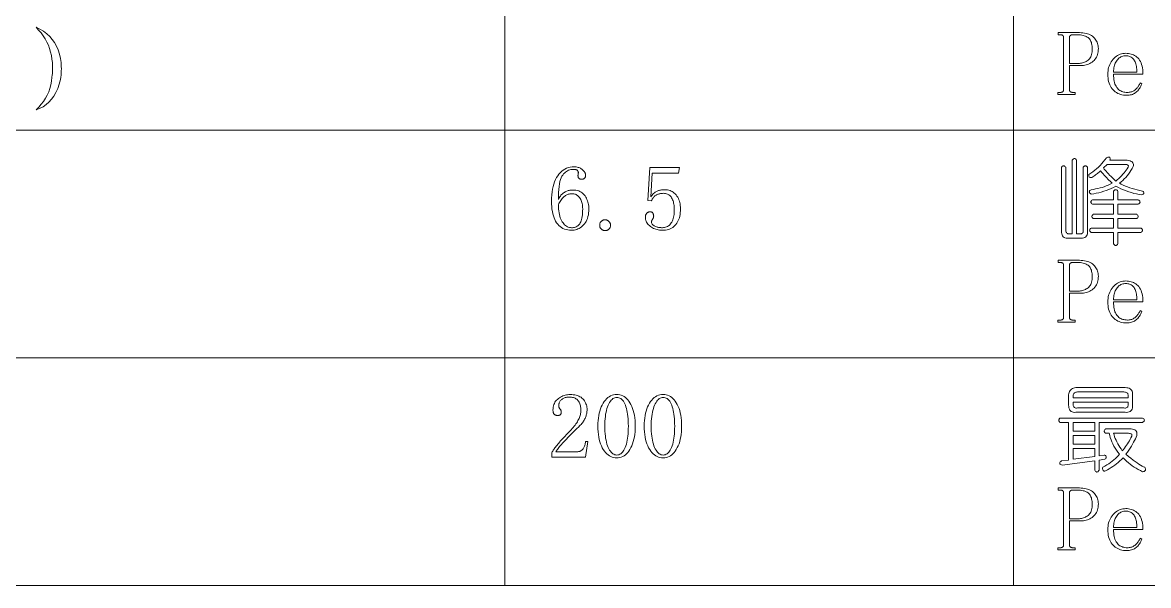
# Model space of a CAD drawing. Extents: x 1 to 297, y 1 to 210.
# Drawn here: x 63.95 to 90.6, y 29.56 to 42.89 of the extents above; entities that cross this region are included whole.
import ezdxf

# ---------------------------------------------------------------- set-up
doc = ezdxf.new("R2010")
doc.units = 0

msp = doc.modelspace()

# ---------------------------------------------------------------- linework, layer by layer
at = {"color": 7, "lineweight": 13}
for p, q in [((75.368, 56.508), (75.368, 29.565)), ((87.399, 56.508), (87.399, 29.565)), ((1.306, 40.342), (219.321, 40.342)), ((1.306, 34.953), (219.321, 34.953)), ((1.306, 29.565), (219.321, 29.565))]:
    msp.add_line(p, q, dxfattribs=at)
for points in [[(64.272, 42.779), (64.364, 42.735), (64.449, 42.684), (64.526, 42.626), (64.596, 42.562), (64.658, 42.492), (64.712, 42.415), (64.759, 42.332), (64.799, 42.242), (64.83, 42.145), (64.855, 42.042), (64.861, 41.994), (64.866, 41.945), (64.869, 41.896), (64.871, 41.847), (64.872, 41.798), (64.871, 41.748), (64.869, 41.698), (64.866, 41.647), (64.861, 41.596), (64.855, 41.545), (64.824, 41.433), (64.788, 41.33), (64.745, 41.235), (64.696, 41.15), (64.64, 41.073), (64.579, 41.006), (64.512, 40.947), (64.438, 40.898), (64.358, 40.857), (64.272, 40.825), (64.337, 40.888), (64.397, 40.954), (64.45, 41.024), (64.497, 41.096), (64.538, 41.172), (64.572, 41.251), (64.601, 41.332), (64.623, 41.417), (64.639, 41.505), (64.649, 41.596), (64.655, 41.641), (64.66, 41.685), (64.663, 41.728), (64.665, 41.772), (64.666, 41.815), (64.665, 41.858), (64.663, 41.9), (64.66, 41.942), (64.655, 41.984), (64.649, 42.025), (64.636, 42.11), (64.617, 42.192), (64.593, 42.273), (64.564, 42.351), (64.529, 42.428), (64.489, 42.502), (64.443, 42.574), (64.391, 42.645), (64.334, 42.713)], [(88.724, 41.871), (88.724, 41.305), (88.724, 41.298), (88.725, 41.292), (88.726, 41.286), (88.728, 41.28), (88.73, 41.275), (88.732, 41.27), (88.735, 41.265), (88.738, 41.261), (88.742, 41.257), (88.746, 41.253), (88.75, 41.25), (88.755, 41.247), (88.76, 41.245), (88.765, 41.242), (88.77, 41.241), (88.776, 41.239), (88.782, 41.238), (88.788, 41.237), (88.795, 41.236), (88.801, 41.236), (88.861, 41.236), (88.861, 41.185), (88.45, 41.185), (88.45, 41.236), (88.51, 41.236), (88.518, 41.236), (88.526, 41.237), (88.533, 41.238), (88.54, 41.239), (88.546, 41.241), (88.552, 41.242), (88.557, 41.245), (88.562, 41.247), (88.566, 41.25), (88.57, 41.253), (88.573, 41.257), (88.576, 41.261), (88.579, 41.265), (88.581, 41.27), (88.583, 41.275), (88.584, 41.28), (88.586, 41.286), (88.586, 41.292), (88.587, 41.298), (88.587, 41.305), (88.587, 42.531), (88.587, 42.537), (88.586, 42.544), (88.586, 42.55), (88.584, 42.555), (88.583, 42.561), (88.581, 42.566), (88.579, 42.57), (88.576, 42.574), (88.573, 42.578), (88.57, 42.582), (88.566, 42.585), (88.562, 42.588), (88.557, 42.591), (88.552, 42.593), (88.546, 42.595), (88.54, 42.596), (88.533, 42.598), (88.526, 42.598), (88.518, 42.599), (88.51, 42.599), (88.459, 42.599), (88.459, 42.651), (88.964, 42.651), (89.006, 42.65), (89.046, 42.646), (89.084, 42.641), (89.12, 42.633), (89.154, 42.624), (89.186, 42.612), (89.216, 42.598), (89.244, 42.582), (89.27, 42.564), (89.294, 42.543), (89.316, 42.521), (89.336, 42.498), (89.353, 42.474), (89.368, 42.449), (89.381, 42.422), (89.391, 42.395), (89.4, 42.366), (89.405, 42.336), (89.409, 42.305), (89.41, 42.273), (89.409, 42.235), (89.405, 42.198), (89.399, 42.164), (89.39, 42.131), (89.379, 42.1), (89.365, 42.071), (89.349, 42.044), (89.33, 42.018), (89.309, 41.995), (89.286, 41.973), (89.26, 41.954), (89.234, 41.936), (89.207, 41.921), (89.179, 41.908), (89.15, 41.896), (89.12, 41.887), (89.089, 41.88), (89.057, 41.875), (89.024, 41.872), (88.99, 41.871)], [(88.939, 41.922), (88.964, 41.923), (88.989, 41.925), (89.013, 41.929), (89.037, 41.934), (89.06, 41.941), (89.082, 41.95), (89.104, 41.96), (89.125, 41.971), (89.146, 41.984), (89.166, 41.999), (89.184, 42.016), (89.201, 42.034), (89.216, 42.055), (89.229, 42.079), (89.24, 42.104), (89.249, 42.132), (89.255, 42.162), (89.26, 42.194), (89.263, 42.228), (89.264, 42.265), (89.263, 42.298), (89.261, 42.33), (89.257, 42.36), (89.251, 42.388), (89.244, 42.414), (89.235, 42.438), (89.224, 42.461), (89.212, 42.482), (89.198, 42.501), (89.183, 42.518), (89.166, 42.533), (89.146, 42.547), (89.125, 42.559), (89.102, 42.57), (89.077, 42.579), (89.05, 42.586), (89.021, 42.592), (88.989, 42.596), (88.956, 42.598), (88.921, 42.599), (88.801, 42.599), (88.795, 42.599), (88.788, 42.598), (88.782, 42.598), (88.776, 42.596), (88.77, 42.595), (88.765, 42.593), (88.76, 42.591), (88.755, 42.588), (88.75, 42.585), (88.746, 42.582), (88.742, 42.578), (88.738, 42.574), (88.735, 42.57), (88.732, 42.566), (88.73, 42.561), (88.728, 42.555), (88.726, 42.55), (88.725, 42.544), (88.724, 42.537), (88.724, 42.531), (88.724, 41.922)], [(89.77, 41.665), (89.771, 41.62), (89.774, 41.578), (89.778, 41.538), (89.784, 41.501), (89.792, 41.467), (89.802, 41.435), (89.814, 41.406), (89.828, 41.38), (89.843, 41.356), (89.86, 41.335), (89.879, 41.316), (89.898, 41.299), (89.919, 41.285), (89.941, 41.272), (89.964, 41.261), (89.988, 41.252), (90.013, 41.245), (90.04, 41.24), (90.067, 41.237), (90.096, 41.236), (90.118, 41.237), (90.139, 41.239), (90.159, 41.242), (90.179, 41.247), (90.199, 41.252), (90.217, 41.259), (90.235, 41.268), (90.252, 41.277), (90.269, 41.288), (90.284, 41.301), (90.299, 41.314), (90.313, 41.327), (90.327, 41.342), (90.339, 41.357), (90.351, 41.372), (90.361, 41.389), (90.371, 41.405), (90.38, 41.423), (90.388, 41.441), (90.396, 41.459), (90.439, 41.442), (90.433, 41.423), (90.426, 41.404), (90.417, 41.386), (90.408, 41.367), (90.397, 41.349), (90.385, 41.33), (90.371, 41.312), (90.356, 41.294), (90.34, 41.276), (90.323, 41.258), (90.304, 41.241), (90.284, 41.225), (90.263, 41.212), (90.241, 41.2), (90.217, 41.19), (90.192, 41.182), (90.165, 41.176), (90.138, 41.171), (90.109, 41.169), (90.079, 41.168), (90.04, 41.169), (90.003, 41.173), (89.967, 41.179), (89.933, 41.188), (89.9, 41.2), (89.868, 41.214), (89.838, 41.231), (89.81, 41.25), (89.783, 41.272), (89.757, 41.296), (89.734, 41.323), (89.712, 41.352), (89.694, 41.383), (89.678, 41.417), (89.664, 41.453), (89.653, 41.491), (89.644, 41.531), (89.638, 41.573), (89.634, 41.618), (89.633, 41.665), (89.634, 41.707), (89.638, 41.748), (89.644, 41.787), (89.653, 41.825), (89.664, 41.861), (89.678, 41.896), (89.694, 41.929), (89.712, 41.961), (89.734, 41.992), (89.757, 42.021), (89.783, 42.047), (89.809, 42.071), (89.837, 42.093), (89.865, 42.111), (89.895, 42.127), (89.926, 42.139), (89.958, 42.149), (89.992, 42.156), (90.026, 42.161), (90.061, 42.162), (90.094, 42.161), (90.125, 42.158), (90.155, 42.152), (90.185, 42.144), (90.214, 42.134), (90.241, 42.122), (90.268, 42.107), (90.295, 42.091), (90.32, 42.072), (90.344, 42.051), (90.367, 42.027), (90.387, 41.999), (90.405, 41.969), (90.421, 41.935), (90.434, 41.898), (90.445, 41.858), (90.453, 41.815), (90.459, 41.768), (90.463, 41.718), (90.464, 41.665)], [(90.319, 41.716), (90.319, 41.753), (90.319, 41.788), (90.316, 41.821), (90.312, 41.853), (90.307, 41.882), (90.3, 41.91), (90.291, 41.936), (90.28, 41.96), (90.268, 41.983), (90.254, 42.003), (90.239, 42.022), (90.223, 42.039), (90.206, 42.054), (90.188, 42.067), (90.17, 42.077), (90.15, 42.086), (90.129, 42.093), (90.108, 42.098), (90.085, 42.101), (90.061, 42.102), (90.036, 42.101), (90.012, 42.098), (89.989, 42.093), (89.966, 42.086), (89.945, 42.076), (89.924, 42.065), (89.905, 42.052), (89.886, 42.036), (89.868, 42.019), (89.851, 41.999), (89.836, 41.978), (89.822, 41.955), (89.81, 41.93), (89.799, 41.905), (89.79, 41.877), (89.783, 41.848), (89.777, 41.817), (89.773, 41.785), (89.771, 41.752), (89.77, 41.716)], [(89.187, 39.293), (89.234, 39.325), (89.28, 39.359), (89.325, 39.394), (89.368, 39.431), (89.41, 39.469), (89.45, 39.509), (89.49, 39.551), (89.527, 39.595), (89.564, 39.641), (89.599, 39.688), (89.618, 39.696), (89.635, 39.702), (89.649, 39.705), (89.662, 39.704), (89.671, 39.701), (89.679, 39.694), (89.684, 39.684), (89.686, 39.671), (89.687, 39.655), (89.684, 39.636), (90.044, 39.636), (90.089, 39.632), (90.129, 39.625), (90.162, 39.615), (90.19, 39.603), (90.211, 39.589), (90.227, 39.573), (90.237, 39.553), (90.242, 39.532), (90.24, 39.508), (90.233, 39.482), (90.208, 39.435), (90.181, 39.389), (90.153, 39.346), (90.123, 39.304), (90.091, 39.263), (90.058, 39.225), (90.023, 39.188), (89.986, 39.153), (89.947, 39.119), (89.907, 39.088), (89.953, 39.064), (90, 39.042), (90.05, 39.02), (90.102, 39), (90.156, 38.981), (90.212, 38.962), (90.27, 38.945), (90.33, 38.929), (90.392, 38.913), (90.456, 38.899), (90.468, 38.889), (90.477, 38.879), (90.483, 38.87), (90.486, 38.861), (90.486, 38.852), (90.482, 38.844), (90.476, 38.836), (90.467, 38.828), (90.454, 38.82), (90.439, 38.813), (90.377, 38.822), (90.315, 38.833), (90.253, 38.846), (90.192, 38.863), (90.13, 38.882), (90.068, 38.904), (90.007, 38.929), (89.945, 38.956), (89.883, 38.986), (89.821, 39.019), (89.766, 38.989), (89.71, 38.962), (89.654, 38.937), (89.597, 38.915), (89.539, 38.895), (89.48, 38.877), (89.421, 38.862), (89.361, 38.849), (89.3, 38.839), (89.239, 38.831), (89.223, 38.841), (89.211, 38.851), (89.203, 38.861), (89.197, 38.872), (89.196, 38.882), (89.197, 38.892), (89.203, 38.903), (89.211, 38.913), (89.223, 38.923), (89.239, 38.933), (89.293, 38.941), (89.346, 38.951), (89.399, 38.962), (89.45, 38.975), (89.5, 38.989), (89.549, 39.005), (89.597, 39.023), (89.645, 39.043), (89.691, 39.065), (89.736, 39.088), (89.711, 39.109), (89.686, 39.132), (89.661, 39.157), (89.634, 39.184), (89.607, 39.212), (89.579, 39.242), (89.551, 39.274), (89.522, 39.307), (89.492, 39.342), (89.461, 39.379), (89.444, 39.362), (89.426, 39.346), (89.407, 39.329), (89.387, 39.313), (89.367, 39.298), (89.346, 39.282), (89.325, 39.268), (89.302, 39.253), (89.279, 39.239), (89.256, 39.225), (89.24, 39.222), (89.226, 39.222), (89.214, 39.224), (89.204, 39.228), (89.196, 39.233), (89.19, 39.241), (89.186, 39.251), (89.184, 39.263), (89.185, 39.277)], [(76.968, 38.925), (77.008, 38.923), (77.045, 38.919), (77.081, 38.913), (77.114, 38.903), (77.144, 38.891), (77.173, 38.875), (77.199, 38.858), (77.223, 38.837), (77.244, 38.814), (77.263, 38.788), (77.28, 38.76), (77.296, 38.731), (77.309, 38.702), (77.321, 38.673), (77.331, 38.642), (77.339, 38.611), (77.345, 38.579), (77.35, 38.546), (77.352, 38.513), (77.353, 38.479), (77.352, 38.429), (77.348, 38.382), (77.342, 38.337), (77.333, 38.295), (77.322, 38.255), (77.309, 38.218), (77.292, 38.184), (77.274, 38.153), (77.253, 38.124), (77.229, 38.098), (77.204, 38.074), (77.178, 38.053), (77.151, 38.034), (77.123, 38.018), (77.095, 38.005), (77.066, 37.993), (77.036, 37.985), (77.006, 37.978), (76.974, 37.975), (76.942, 37.973), (76.897, 37.975), (76.854, 37.98), (76.813, 37.989), (76.775, 38.002), (76.738, 38.017), (76.704, 38.037), (76.673, 38.06), (76.643, 38.086), (76.616, 38.116), (76.591, 38.149), (76.568, 38.186), (76.547, 38.226), (76.529, 38.269), (76.514, 38.315), (76.501, 38.365), (76.49, 38.417), (76.481, 38.473), (76.475, 38.532), (76.472, 38.594), (76.471, 38.659), (76.472, 38.736), (76.476, 38.809), (76.484, 38.879), (76.494, 38.945), (76.507, 39.007), (76.523, 39.066), (76.542, 39.121), (76.564, 39.172), (76.589, 39.22), (76.616, 39.263), (76.646, 39.303), (76.679, 39.339), (76.713, 39.371), (76.749, 39.398), (76.788, 39.421), (76.828, 39.44), (76.871, 39.455), (76.915, 39.465), (76.962, 39.471), (77.011, 39.473), (77.034, 39.473), (77.057, 39.471), (77.078, 39.467), (77.099, 39.462), (77.119, 39.456), (77.138, 39.449), (77.155, 39.44), (77.172, 39.43), (77.188, 39.418), (77.203, 39.405), (77.217, 39.391), (77.23, 39.378), (77.241, 39.365), (77.25, 39.353), (77.258, 39.341), (77.265, 39.329), (77.27, 39.317), (77.273, 39.306), (77.276, 39.295), (77.276, 39.285), (77.276, 39.275), (77.275, 39.265), (77.274, 39.256), (77.273, 39.248), (77.271, 39.24), (77.269, 39.232), (77.266, 39.225), (77.263, 39.219), (77.259, 39.213), (77.255, 39.208), (77.25, 39.203), (77.245, 39.198), (77.239, 39.195), (77.233, 39.191), (77.226, 39.188), (77.218, 39.186), (77.21, 39.184), (77.201, 39.183), (77.192, 39.182), (77.182, 39.182), (77.174, 39.182), (77.166, 39.183), (77.158, 39.184), (77.151, 39.185), (77.144, 39.187), (77.138, 39.19), (77.132, 39.193), (77.127, 39.196), (77.122, 39.199), (77.118, 39.203), (77.114, 39.208), (77.11, 39.213), (77.107, 39.218), (77.104, 39.224), (77.102, 39.23), (77.1, 39.237), (77.098, 39.244), (77.097, 39.251), (77.096, 39.259), (77.096, 39.268), (77.096, 39.271), (77.096, 39.275), (77.097, 39.278), (77.097, 39.281), (77.097, 39.285), (77.098, 39.288), (77.098, 39.292), (77.099, 39.295), (77.1, 39.299), (77.101, 39.302), (77.101, 39.305), (77.102, 39.309), (77.103, 39.312), (77.103, 39.316), (77.104, 39.319), (77.104, 39.323), (77.104, 39.326), (77.105, 39.329), (77.105, 39.333), (77.105, 39.336), (77.105, 39.343), (77.104, 39.349), (77.102, 39.356), (77.101, 39.362), (77.098, 39.367), (77.096, 39.373), (77.092, 39.378), (77.088, 39.383), (77.084, 39.388), (77.079, 39.392), (77.074, 39.396), (77.067, 39.4), (77.06, 39.403), (77.052, 39.406), (77.043, 39.408), (77.033, 39.41), (77.022, 39.412), (77.011, 39.413), (76.998, 39.413), (76.985, 39.413), (76.956, 39.412), (76.928, 39.408), (76.901, 39.401), (76.875, 39.392), (76.85, 39.38), (76.825, 39.366), (76.802, 39.348), (76.779, 39.328), (76.757, 39.306), (76.736, 39.281), (76.717, 39.251), (76.699, 39.215), (76.684, 39.173), (76.67, 39.124), (76.659, 39.069), (76.65, 39.009), (76.643, 38.941), (76.637, 38.868), (76.634, 38.788), (76.633, 38.702), (76.644, 38.724), (76.655, 38.744), (76.668, 38.764), (76.681, 38.782), (76.694, 38.8), (76.709, 38.816), (76.724, 38.831), (76.74, 38.845), (76.757, 38.857), (76.775, 38.869), (76.793, 38.88), (76.811, 38.889), (76.83, 38.898), (76.849, 38.905), (76.868, 38.911), (76.887, 38.916), (76.907, 38.92), (76.927, 38.923), (76.947, 38.924)], [(79.153, 38.933), (79.185, 38.932), (79.216, 38.928), (79.246, 38.922), (79.274, 38.914), (79.301, 38.902), (79.327, 38.889), (79.352, 38.873), (79.376, 38.854), (79.398, 38.833), (79.419, 38.809), (79.439, 38.783), (79.456, 38.756), (79.472, 38.727), (79.485, 38.697), (79.496, 38.665), (79.505, 38.631), (79.513, 38.595), (79.518, 38.558), (79.521, 38.519), (79.522, 38.479), (79.521, 38.434), (79.518, 38.39), (79.512, 38.349), (79.505, 38.309), (79.495, 38.271), (79.483, 38.235), (79.469, 38.201), (79.453, 38.169), (79.435, 38.139), (79.415, 38.111), (79.392, 38.085), (79.367, 38.061), (79.34, 38.041), (79.311, 38.023), (79.279, 38.008), (79.245, 37.995), (79.208, 37.986), (79.169, 37.979), (79.128, 37.975), (79.085, 37.973), (79.054, 37.974), (79.024, 37.977), (78.995, 37.982), (78.967, 37.988), (78.939, 37.996), (78.912, 38.006), (78.886, 38.018), (78.86, 38.031), (78.835, 38.046), (78.811, 38.063), (78.788, 38.082), (78.767, 38.101), (78.749, 38.121), (78.734, 38.142), (78.721, 38.163), (78.71, 38.185), (78.701, 38.208), (78.695, 38.232), (78.692, 38.257), (78.691, 38.282), (78.691, 38.292), (78.692, 38.302), (78.693, 38.312), (78.695, 38.321), (78.698, 38.33), (78.701, 38.339), (78.705, 38.348), (78.71, 38.356), (78.715, 38.364), (78.721, 38.372), (78.727, 38.379), (78.733, 38.386), (78.74, 38.392), (78.748, 38.397), (78.756, 38.401), (78.764, 38.404), (78.773, 38.407), (78.782, 38.409), (78.792, 38.41), (78.802, 38.411), (78.812, 38.41), (78.821, 38.409), (78.83, 38.407), (78.838, 38.405), (78.845, 38.402), (78.851, 38.398), (78.857, 38.394), (78.862, 38.389), (78.867, 38.383), (78.871, 38.376), (78.874, 38.37), (78.877, 38.363), (78.879, 38.356), (78.882, 38.35), (78.883, 38.344), (78.885, 38.338), (78.886, 38.332), (78.887, 38.327), (78.887, 38.322), (78.888, 38.316), (78.887, 38.306), (78.887, 38.297), (78.885, 38.287), (78.884, 38.279), (78.881, 38.27), (78.878, 38.262), (78.875, 38.255), (78.871, 38.248), (78.867, 38.241), (78.862, 38.235), (78.857, 38.229), (78.853, 38.223), (78.849, 38.216), (78.845, 38.21), (78.843, 38.204), (78.84, 38.197), (78.839, 38.191), (78.837, 38.184), (78.836, 38.177), (78.836, 38.171), (78.837, 38.157), (78.839, 38.145), (78.844, 38.133), (78.849, 38.121), (78.857, 38.111), (78.866, 38.101), (78.876, 38.091), (78.888, 38.083), (78.902, 38.075), (78.918, 38.068), (78.934, 38.061), (78.951, 38.055), (78.968, 38.05), (78.985, 38.046), (79.002, 38.042), (79.02, 38.039), (79.038, 38.037), (79.056, 38.035), (79.075, 38.034), (79.093, 38.033), (79.12, 38.035), (79.146, 38.038), (79.17, 38.043), (79.193, 38.051), (79.214, 38.061), (79.235, 38.074), (79.254, 38.088), (79.272, 38.105), (79.288, 38.124), (79.303, 38.145), (79.317, 38.168), (79.33, 38.193), (79.341, 38.22), (79.35, 38.249), (79.358, 38.28), (79.365, 38.313), (79.37, 38.347), (79.373, 38.383), (79.376, 38.422), (79.376, 38.462), (79.376, 38.496), (79.374, 38.528), (79.37, 38.559), (79.366, 38.589), (79.36, 38.617), (79.353, 38.645), (79.345, 38.671), (79.335, 38.695), (79.324, 38.719), (79.312, 38.741), (79.298, 38.761), (79.284, 38.779), (79.268, 38.795), (79.25, 38.809), (79.232, 38.821), (79.212, 38.831), (79.19, 38.838), (79.168, 38.843), (79.144, 38.847), (79.119, 38.848), (79.1, 38.847), (79.082, 38.846), (79.065, 38.845), (79.048, 38.842), (79.031, 38.839), (79.015, 38.835), (79, 38.831), (78.985, 38.826), (78.97, 38.82), (78.956, 38.813), (78.943, 38.806), (78.929, 38.797), (78.916, 38.786), (78.903, 38.774), (78.89, 38.76), (78.877, 38.745), (78.864, 38.728), (78.852, 38.709), (78.84, 38.689), (78.828, 38.668), (78.751, 38.676), (78.793, 39.456), (79.496, 39.456), (79.471, 39.328), (78.853, 39.328), (78.819, 38.762), (78.836, 38.785), (78.853, 38.806), (78.87, 38.826), (78.887, 38.843), (78.904, 38.858), (78.92, 38.872), (78.937, 38.884), (78.953, 38.894), (78.97, 38.902), (78.986, 38.908), (79.003, 38.913), (79.019, 38.917), (79.035, 38.921), (79.052, 38.924), (79.069, 38.927), (79.085, 38.929), (79.102, 38.931), (79.119, 38.932), (79.136, 38.933)], [(88.536, 39.465), (88.546, 39.477), (88.556, 39.487), (88.567, 39.494), (88.577, 39.498), (88.587, 39.499), (88.597, 39.498), (88.608, 39.494), (88.618, 39.487), (88.628, 39.477), (88.639, 39.465), (88.639, 37.991), (88.64, 37.968), (88.643, 37.948), (88.648, 37.931), (88.655, 37.917), (88.664, 37.905), (88.676, 37.896), (88.689, 37.89), (88.704, 37.886), (88.722, 37.886), (88.741, 37.888), (88.793, 37.888), (88.793, 39.636), (88.803, 39.649), (88.813, 39.658), (88.824, 39.665), (88.834, 39.669), (88.844, 39.671), (88.855, 39.669), (88.865, 39.665), (88.875, 39.658), (88.885, 39.649), (88.896, 39.636), (88.896, 37.888), (88.947, 37.888), (88.97, 37.886), (88.99, 37.886), (89.007, 37.89), (89.021, 37.896), (89.033, 37.905), (89.042, 37.917), (89.048, 37.931), (89.051, 37.948), (89.052, 37.968), (89.05, 37.991), (89.05, 39.465), (89.06, 39.477), (89.071, 39.487), (89.081, 39.494), (89.091, 39.498), (89.101, 39.499), (89.112, 39.498), (89.122, 39.494), (89.132, 39.487), (89.143, 39.477), (89.153, 39.465), (89.153, 37.956), (89.154, 37.921), (89.151, 37.889), (89.143, 37.862), (89.131, 37.838), (89.114, 37.819), (89.093, 37.804), (89.068, 37.793), (89.038, 37.786), (89.003, 37.783), (88.964, 37.785), (88.707, 37.785), (88.675, 37.783), (88.645, 37.786), (88.62, 37.793), (88.597, 37.804), (88.579, 37.819), (88.563, 37.838), (88.551, 37.862), (88.543, 37.889), (88.537, 37.921), (88.536, 37.956)], [(90.027, 39.533), (89.616, 39.533), (89.53, 39.448), (89.548, 39.423), (89.569, 39.397), (89.592, 39.37), (89.618, 39.341), (89.646, 39.311), (89.676, 39.279), (89.709, 39.246), (89.744, 39.212), (89.781, 39.176), (89.821, 39.139), (89.858, 39.17), (89.893, 39.202), (89.927, 39.233), (89.959, 39.265), (89.989, 39.298), (90.017, 39.33), (90.043, 39.364), (90.068, 39.397), (90.091, 39.431), (90.113, 39.465), (90.118, 39.478), (90.12, 39.49), (90.12, 39.5), (90.116, 39.509), (90.109, 39.516), (90.098, 39.522), (90.085, 39.527), (90.069, 39.531), (90.05, 39.533)], [(89.873, 38.899), (89.873, 38.693), (90.353, 38.693), (90.368, 38.683), (90.38, 38.673), (90.389, 38.663), (90.394, 38.652), (90.396, 38.642), (90.394, 38.632), (90.389, 38.621), (90.38, 38.611), (90.368, 38.601), (90.353, 38.591), (89.873, 38.591), (89.873, 38.351), (90.319, 38.351), (90.331, 38.34), (90.341, 38.33), (90.347, 38.32), (90.351, 38.309), (90.353, 38.299), (90.351, 38.289), (90.347, 38.279), (90.341, 38.268), (90.331, 38.258), (90.319, 38.248), (89.873, 38.248), (89.873, 38.025), (90.421, 38.025), (90.434, 38.015), (90.443, 38.004), (90.45, 37.994), (90.454, 37.984), (90.456, 37.973), (90.454, 37.963), (90.45, 37.953), (90.443, 37.943), (90.434, 37.932), (90.421, 37.922), (89.873, 37.922), (89.873, 37.648), (89.863, 37.635), (89.852, 37.626), (89.842, 37.619), (89.832, 37.615), (89.821, 37.613), (89.811, 37.615), (89.801, 37.619), (89.791, 37.626), (89.78, 37.635), (89.77, 37.648), (89.77, 37.922), (89.239, 37.922), (89.226, 37.932), (89.217, 37.943), (89.21, 37.953), (89.206, 37.963), (89.204, 37.973), (89.206, 37.984), (89.21, 37.994), (89.217, 38.004), (89.226, 38.015), (89.239, 38.025), (89.77, 38.025), (89.77, 38.248), (89.29, 38.248), (89.278, 38.258), (89.268, 38.268), (89.261, 38.279), (89.257, 38.289), (89.256, 38.299), (89.257, 38.309), (89.261, 38.32), (89.268, 38.33), (89.278, 38.34), (89.29, 38.351), (89.77, 38.351), (89.77, 38.591), (89.273, 38.591), (89.257, 38.601), (89.245, 38.611), (89.237, 38.621), (89.232, 38.632), (89.23, 38.642), (89.232, 38.652), (89.237, 38.663), (89.245, 38.673), (89.257, 38.683), (89.273, 38.693), (89.77, 38.693), (89.77, 38.899), (89.78, 38.911), (89.791, 38.921), (89.801, 38.928), (89.811, 38.932), (89.821, 38.933), (89.832, 38.932), (89.842, 38.928), (89.852, 38.921), (89.863, 38.911)], [(76.633, 38.573), (76.634, 38.523), (76.637, 38.475), (76.641, 38.43), (76.648, 38.386), (76.656, 38.345), (76.666, 38.307), (76.677, 38.27), (76.691, 38.236), (76.706, 38.204), (76.723, 38.175), (76.742, 38.148), (76.761, 38.124), (76.781, 38.103), (76.802, 38.084), (76.823, 38.069), (76.845, 38.056), (76.868, 38.046), (76.892, 38.039), (76.917, 38.035), (76.942, 38.033), (76.967, 38.034), (76.991, 38.037), (77.014, 38.042), (77.035, 38.049), (77.056, 38.057), (77.075, 38.067), (77.093, 38.08), (77.109, 38.094), (77.125, 38.11), (77.139, 38.128), (77.152, 38.148), (77.164, 38.172), (77.174, 38.199), (77.183, 38.229), (77.191, 38.263), (77.197, 38.299), (77.201, 38.34), (77.205, 38.383), (77.207, 38.429), (77.208, 38.479), (77.207, 38.513), (77.205, 38.545), (77.201, 38.575), (77.196, 38.604), (77.189, 38.631), (77.181, 38.657), (77.172, 38.681), (77.161, 38.704), (77.149, 38.725), (77.135, 38.745), (77.12, 38.763), (77.104, 38.779), (77.088, 38.793), (77.072, 38.805), (77.054, 38.816), (77.037, 38.824), (77.018, 38.831), (76.999, 38.835), (76.979, 38.838), (76.959, 38.839), (76.94, 38.839), (76.922, 38.837), (76.904, 38.834), (76.886, 38.83), (76.868, 38.825), (76.851, 38.819), (76.833, 38.812), (76.816, 38.803), (76.8, 38.794), (76.783, 38.783), (76.767, 38.771), (76.751, 38.757), (76.736, 38.741), (76.72, 38.723), (76.705, 38.703), (76.69, 38.681), (76.676, 38.657), (76.661, 38.631), (76.647, 38.603)], [(77.739, 37.965), (77.729, 37.965), (77.719, 37.966), (77.709, 37.968), (77.7, 37.97), (77.691, 37.973), (77.682, 37.977), (77.673, 37.982), (77.665, 37.987), (77.657, 37.993), (77.649, 37.999), (77.642, 38.006), (77.635, 38.014), (77.629, 38.022), (77.624, 38.031), (77.62, 38.04), (77.617, 38.05), (77.614, 38.06), (77.612, 38.07), (77.611, 38.082), (77.611, 38.093), (77.611, 38.105), (77.612, 38.116), (77.614, 38.127), (77.617, 38.137), (77.62, 38.147), (77.624, 38.156), (77.629, 38.165), (77.635, 38.173), (77.642, 38.181), (77.649, 38.188), (77.657, 38.194), (77.665, 38.2), (77.673, 38.205), (77.682, 38.21), (77.691, 38.213), (77.7, 38.217), (77.709, 38.219), (77.719, 38.221), (77.729, 38.222), (77.739, 38.222), (77.749, 38.222), (77.759, 38.22), (77.769, 38.219), (77.778, 38.216), (77.787, 38.212), (77.796, 38.208), (77.805, 38.203), (77.813, 38.197), (77.821, 38.191), (77.829, 38.183), (77.836, 38.176), (77.843, 38.167), (77.849, 38.159), (77.854, 38.151), (77.858, 38.142), (77.861, 38.133), (77.864, 38.123), (77.866, 38.113), (77.867, 38.104), (77.868, 38.093), (77.867, 38.082), (77.866, 38.07), (77.864, 38.06), (77.861, 38.05), (77.858, 38.04), (77.854, 38.031), (77.849, 38.022), (77.843, 38.014), (77.836, 38.006), (77.829, 37.999), (77.821, 37.993), (77.813, 37.987), (77.805, 37.982), (77.796, 37.977), (77.787, 37.973), (77.778, 37.97), (77.769, 37.968), (77.759, 37.966), (77.749, 37.965)], [(88.724, 36.482), (88.724, 35.916), (88.724, 35.91), (88.725, 35.903), (88.726, 35.897), (88.728, 35.892), (88.73, 35.886), (88.732, 35.881), (88.735, 35.877), (88.738, 35.872), (88.742, 35.868), (88.746, 35.865), (88.75, 35.862), (88.755, 35.859), (88.76, 35.856), (88.765, 35.854), (88.77, 35.852), (88.776, 35.85), (88.782, 35.849), (88.788, 35.848), (88.795, 35.848), (88.801, 35.848), (88.861, 35.848), (88.861, 35.796), (88.45, 35.796), (88.45, 35.848), (88.51, 35.848), (88.518, 35.848), (88.526, 35.848), (88.533, 35.849), (88.54, 35.85), (88.546, 35.852), (88.552, 35.854), (88.557, 35.856), (88.562, 35.859), (88.566, 35.862), (88.57, 35.865), (88.573, 35.868), (88.576, 35.872), (88.579, 35.877), (88.581, 35.881), (88.583, 35.886), (88.584, 35.892), (88.586, 35.897), (88.586, 35.903), (88.587, 35.91), (88.587, 35.916), (88.587, 37.142), (88.587, 37.149), (88.586, 37.155), (88.586, 37.161), (88.584, 37.167), (88.583, 37.172), (88.581, 37.177), (88.579, 37.182), (88.576, 37.186), (88.573, 37.19), (88.57, 37.193), (88.566, 37.197), (88.562, 37.2), (88.557, 37.202), (88.552, 37.204), (88.546, 37.206), (88.54, 37.208), (88.533, 37.209), (88.526, 37.21), (88.518, 37.21), (88.51, 37.211), (88.459, 37.211), (88.459, 37.262), (88.964, 37.262), (89.006, 37.261), (89.046, 37.258), (89.084, 37.252), (89.12, 37.245), (89.154, 37.235), (89.186, 37.223), (89.216, 37.209), (89.244, 37.193), (89.27, 37.175), (89.294, 37.155), (89.316, 37.133), (89.336, 37.11), (89.353, 37.086), (89.368, 37.06), (89.381, 37.034), (89.391, 37.006), (89.4, 36.978), (89.405, 36.948), (89.409, 36.917), (89.41, 36.885), (89.409, 36.846), (89.405, 36.81), (89.399, 36.775), (89.39, 36.742), (89.379, 36.711), (89.365, 36.682), (89.349, 36.655), (89.33, 36.63), (89.309, 36.606), (89.286, 36.585), (89.26, 36.565), (89.234, 36.548), (89.207, 36.532), (89.179, 36.519), (89.15, 36.508), (89.12, 36.498), (89.089, 36.491), (89.057, 36.486), (89.024, 36.483), (88.99, 36.482)], [(88.939, 36.533), (88.964, 36.534), (88.989, 36.537), (89.013, 36.54), (89.037, 36.546), (89.06, 36.553), (89.082, 36.561), (89.104, 36.571), (89.125, 36.583), (89.146, 36.596), (89.166, 36.611), (89.184, 36.627), (89.201, 36.646), (89.216, 36.667), (89.229, 36.69), (89.24, 36.716), (89.249, 36.743), (89.255, 36.773), (89.26, 36.805), (89.263, 36.84), (89.264, 36.876), (89.263, 36.91), (89.261, 36.941), (89.257, 36.971), (89.251, 36.999), (89.244, 37.025), (89.235, 37.05), (89.224, 37.072), (89.212, 37.093), (89.198, 37.112), (89.183, 37.129), (89.166, 37.145), (89.146, 37.158), (89.125, 37.171), (89.102, 37.181), (89.077, 37.19), (89.05, 37.198), (89.021, 37.203), (88.989, 37.207), (88.956, 37.21), (88.921, 37.211), (88.801, 37.211), (88.795, 37.21), (88.788, 37.21), (88.782, 37.209), (88.776, 37.208), (88.77, 37.206), (88.765, 37.204), (88.76, 37.202), (88.755, 37.2), (88.75, 37.197), (88.746, 37.193), (88.742, 37.19), (88.738, 37.186), (88.735, 37.182), (88.732, 37.177), (88.73, 37.172), (88.728, 37.167), (88.726, 37.161), (88.725, 37.155), (88.724, 37.149), (88.724, 37.142), (88.724, 36.533)], [(89.77, 36.276), (89.771, 36.231), (89.774, 36.189), (89.778, 36.149), (89.784, 36.112), (89.792, 36.078), (89.802, 36.046), (89.814, 36.017), (89.828, 35.991), (89.843, 35.967), (89.86, 35.946), (89.879, 35.928), (89.898, 35.911), (89.919, 35.896), (89.941, 35.883), (89.964, 35.872), (89.988, 35.863), (90.013, 35.857), (90.04, 35.852), (90.067, 35.849), (90.096, 35.848), (90.118, 35.848), (90.139, 35.85), (90.159, 35.854), (90.179, 35.858), (90.199, 35.864), (90.217, 35.871), (90.235, 35.879), (90.252, 35.889), (90.269, 35.9), (90.284, 35.912), (90.299, 35.925), (90.313, 35.939), (90.327, 35.953), (90.339, 35.968), (90.351, 35.984), (90.361, 36), (90.371, 36.017), (90.38, 36.034), (90.388, 36.052), (90.396, 36.071), (90.439, 36.053), (90.433, 36.035), (90.426, 36.016), (90.417, 35.997), (90.408, 35.979), (90.397, 35.96), (90.385, 35.942), (90.371, 35.924), (90.356, 35.905), (90.34, 35.887), (90.323, 35.869), (90.304, 35.852), (90.284, 35.837), (90.263, 35.823), (90.241, 35.812), (90.217, 35.802), (90.192, 35.794), (90.165, 35.787), (90.138, 35.783), (90.109, 35.78), (90.079, 35.779), (90.04, 35.78), (90.003, 35.784), (89.967, 35.791), (89.933, 35.8), (89.9, 35.811), (89.868, 35.825), (89.838, 35.842), (89.81, 35.861), (89.783, 35.883), (89.757, 35.908), (89.734, 35.935), (89.712, 35.964), (89.694, 35.995), (89.678, 36.028), (89.664, 36.064), (89.653, 36.102), (89.644, 36.142), (89.638, 36.185), (89.634, 36.229), (89.633, 36.276), (89.634, 36.318), (89.638, 36.359), (89.644, 36.398), (89.653, 36.436), (89.664, 36.472), (89.678, 36.507), (89.694, 36.541), (89.712, 36.573), (89.734, 36.603), (89.757, 36.632), (89.783, 36.659), (89.809, 36.683), (89.837, 36.704), (89.865, 36.723), (89.895, 36.738), (89.926, 36.751), (89.958, 36.761), (89.992, 36.768), (90.026, 36.772), (90.061, 36.773), (90.094, 36.772), (90.125, 36.769), (90.155, 36.763), (90.185, 36.756), (90.214, 36.746), (90.241, 36.733), (90.268, 36.719), (90.295, 36.702), (90.32, 36.683), (90.344, 36.662), (90.367, 36.638), (90.387, 36.611), (90.405, 36.58), (90.421, 36.547), (90.434, 36.51), (90.445, 36.47), (90.453, 36.426), (90.459, 36.379), (90.463, 36.33), (90.464, 36.276)], [(90.319, 36.328), (90.319, 36.365), (90.319, 36.4), (90.316, 36.433), (90.312, 36.464), (90.307, 36.494), (90.3, 36.522), (90.291, 36.548), (90.28, 36.572), (90.268, 36.594), (90.254, 36.615), (90.239, 36.634), (90.223, 36.65), (90.206, 36.665), (90.188, 36.678), (90.17, 36.689), (90.15, 36.698), (90.129, 36.705), (90.108, 36.709), (90.085, 36.712), (90.061, 36.713), (90.036, 36.712), (90.012, 36.709), (89.989, 36.704), (89.966, 36.697), (89.945, 36.688), (89.924, 36.676), (89.905, 36.663), (89.886, 36.648), (89.868, 36.63), (89.851, 36.611), (89.836, 36.589), (89.822, 36.566), (89.81, 36.542), (89.799, 36.516), (89.79, 36.488), (89.783, 36.459), (89.777, 36.429), (89.773, 36.397), (89.771, 36.363), (89.77, 36.328)], [(88.879, 34.248), (90.044, 34.248), (90.08, 34.246), (90.111, 34.241), (90.139, 34.232), (90.162, 34.22), (90.181, 34.205), (90.197, 34.186), (90.207, 34.164), (90.214, 34.138), (90.217, 34.109), (90.216, 34.076), (90.216, 33.836), (90.217, 33.801), (90.214, 33.769), (90.207, 33.742), (90.197, 33.718), (90.181, 33.699), (90.162, 33.684), (90.139, 33.673), (90.111, 33.666), (90.08, 33.663), (90.044, 33.665), (88.879, 33.665), (88.846, 33.663), (88.817, 33.666), (88.791, 33.673), (88.769, 33.684), (88.75, 33.699), (88.735, 33.718), (88.723, 33.742), (88.714, 33.769), (88.709, 33.801), (88.707, 33.836), (88.707, 34.076), (88.712, 34.106), (88.719, 34.133), (88.73, 34.157), (88.743, 34.178), (88.759, 34.196), (88.777, 34.212), (88.798, 34.225), (88.822, 34.235), (88.849, 34.243)], [(90.01, 34.145), (88.913, 34.145), (88.893, 34.144), (88.876, 34.141), (88.86, 34.136), (88.847, 34.128), (88.836, 34.119), (88.826, 34.108), (88.819, 34.094), (88.814, 34.079), (88.811, 34.062), (88.81, 34.042), (88.81, 34.008), (90.113, 34.008), (90.113, 34.042), (90.115, 34.062), (90.114, 34.079), (90.111, 34.094), (90.105, 34.108), (90.096, 34.119), (90.084, 34.128), (90.07, 34.136), (90.053, 34.141), (90.033, 34.144)], [(77.165, 33.708), (77.164, 33.738), (77.162, 33.767), (77.159, 33.794), (77.154, 33.819), (77.148, 33.844), (77.14, 33.867), (77.131, 33.888), (77.121, 33.908), (77.109, 33.926), (77.096, 33.943), (77.082, 33.959), (77.066, 33.973), (77.049, 33.985), (77.03, 33.996), (77.011, 34.005), (76.989, 34.012), (76.967, 34.018), (76.943, 34.022), (76.917, 34.024), (76.891, 34.025), (76.87, 34.024), (76.851, 34.023), (76.832, 34.02), (76.813, 34.016), (76.795, 34.011), (76.778, 34.005), (76.761, 33.998), (76.745, 33.989), (76.73, 33.98), (76.715, 33.969), (76.701, 33.958), (76.689, 33.946), (76.678, 33.933), (76.668, 33.92), (76.66, 33.906), (76.654, 33.891), (76.649, 33.876), (76.645, 33.861), (76.643, 33.845), (76.642, 33.828), (76.642, 33.818), (76.643, 33.808), (76.645, 33.798), (76.647, 33.789), (76.649, 33.781), (76.653, 33.772), (76.657, 33.764), (76.661, 33.756), (76.666, 33.749), (76.672, 33.742), (76.678, 33.735), (76.683, 33.728), (76.687, 33.721), (76.691, 33.715), (76.694, 33.708), (76.697, 33.701), (76.699, 33.694), (76.701, 33.687), (76.702, 33.68), (76.702, 33.673), (76.702, 33.665), (76.701, 33.657), (76.7, 33.65), (76.699, 33.643), (76.697, 33.636), (76.694, 33.63), (76.691, 33.624), (76.688, 33.619), (76.685, 33.614), (76.681, 33.609), (76.676, 33.605), (76.671, 33.601), (76.666, 33.598), (76.66, 33.595), (76.654, 33.593), (76.647, 33.591), (76.64, 33.59), (76.633, 33.589), (76.625, 33.588), (76.616, 33.588), (76.606, 33.588), (76.597, 33.589), (76.587, 33.59), (76.579, 33.593), (76.57, 33.595), (76.562, 33.599), (76.555, 33.602), (76.548, 33.607), (76.541, 33.612), (76.535, 33.618), (76.529, 33.624), (76.524, 33.631), (76.52, 33.639), (76.516, 33.648), (76.512, 33.657), (76.51, 33.668), (76.508, 33.679), (76.506, 33.69), (76.505, 33.703), (76.505, 33.716), (76.506, 33.751), (76.51, 33.785), (76.516, 33.817), (76.525, 33.847), (76.537, 33.875), (76.551, 33.901), (76.568, 33.926), (76.587, 33.949), (76.609, 33.971), (76.633, 33.991), (76.659, 34.008), (76.685, 34.025), (76.712, 34.039), (76.739, 34.051), (76.766, 34.061), (76.794, 34.07), (76.822, 34.076), (76.85, 34.081), (76.879, 34.084), (76.908, 34.085), (76.948, 34.084), (76.986, 34.081), (77.021, 34.076), (77.055, 34.068), (77.087, 34.059), (77.116, 34.048), (77.143, 34.034), (77.168, 34.019), (77.191, 34.002), (77.212, 33.982), (77.231, 33.961), (77.247, 33.939), (77.262, 33.916), (77.275, 33.891), (77.286, 33.866), (77.295, 33.84), (77.302, 33.813), (77.307, 33.785), (77.31, 33.755), (77.311, 33.725), (77.31, 33.704), (77.309, 33.684), (77.306, 33.663), (77.303, 33.643), (77.299, 33.622), (77.294, 33.601), (77.287, 33.581), (77.28, 33.56), (77.272, 33.54), (77.263, 33.519), (77.253, 33.499), (77.242, 33.478), (77.23, 33.458), (77.217, 33.438), (77.202, 33.418), (77.187, 33.399), (77.17, 33.379), (77.152, 33.36), (77.133, 33.341), (77.113, 33.322), (77.065, 33.275), (77.019, 33.23), (76.975, 33.186), (76.933, 33.144), (76.894, 33.104), (76.857, 33.066), (76.822, 33.03), (76.79, 32.996), (76.76, 32.963), (76.732, 32.932), (76.706, 32.903), (76.683, 32.876), (76.662, 32.851), (76.643, 32.828), (76.626, 32.807), (76.611, 32.787), (76.598, 32.77), (76.588, 32.755), (76.58, 32.742), (76.573, 32.731), (77.079, 32.731), (77.094, 32.731), (77.109, 32.733), (77.123, 32.736), (77.137, 32.74), (77.15, 32.746), (77.162, 32.752), (77.174, 32.76), (77.186, 32.769), (77.197, 32.779), (77.208, 32.791), (77.218, 32.803), (77.227, 32.817), (77.235, 32.832), (77.243, 32.848), (77.251, 32.866), (77.257, 32.884), (77.263, 32.904), (77.268, 32.925), (77.272, 32.947), (77.276, 32.971), (77.328, 32.971), (77.276, 32.602), (76.479, 32.602), (76.479, 32.713), (76.488, 32.729), (76.498, 32.746), (76.51, 32.764), (76.522, 32.782), (76.536, 32.801), (76.551, 32.821), (76.566, 32.842), (76.583, 32.864), (76.601, 32.887), (76.621, 32.911), (76.641, 32.935), (76.663, 32.96), (76.685, 32.986), (76.71, 33.013), (76.735, 33.041), (76.762, 33.07), (76.79, 33.1), (76.819, 33.13), (76.85, 33.161), (76.882, 33.193), (76.91, 33.222), (76.937, 33.251), (76.962, 33.279), (76.986, 33.307), (77.008, 33.335), (77.029, 33.362), (77.048, 33.389), (77.066, 33.416), (77.082, 33.442), (77.096, 33.468), (77.109, 33.493), (77.121, 33.518), (77.131, 33.543), (77.14, 33.568), (77.148, 33.592), (77.154, 33.616), (77.159, 33.639), (77.162, 33.662), (77.164, 33.685)], [(78.013, 32.585), (77.976, 32.587), (77.94, 32.593), (77.906, 32.603), (77.872, 32.616), (77.84, 32.634), (77.809, 32.656), (77.779, 32.681), (77.75, 32.711), (77.723, 32.745), (77.696, 32.782), (77.672, 32.823), (77.65, 32.867), (77.631, 32.915), (77.614, 32.966), (77.6, 33.02), (77.588, 33.077), (77.579, 33.138), (77.573, 33.202), (77.569, 33.269), (77.568, 33.339), (77.569, 33.405), (77.573, 33.468), (77.579, 33.528), (77.588, 33.586), (77.599, 33.641), (77.612, 33.694), (77.629, 33.744), (77.647, 33.792), (77.668, 33.837), (77.692, 33.879), (77.718, 33.918), (77.745, 33.953), (77.773, 33.984), (77.803, 34.011), (77.834, 34.033), (77.867, 34.052), (77.902, 34.066), (77.937, 34.077), (77.975, 34.083), (78.013, 34.085), (78.05, 34.083), (78.086, 34.077), (78.121, 34.067), (78.154, 34.053), (78.186, 34.036), (78.217, 34.014), (78.246, 33.988), (78.274, 33.959), (78.301, 33.925), (78.326, 33.888), (78.35, 33.847), (78.371, 33.803), (78.39, 33.756), (78.406, 33.705), (78.419, 33.652), (78.431, 33.596), (78.439, 33.536), (78.446, 33.474), (78.449, 33.408), (78.451, 33.339), (78.449, 33.27), (78.446, 33.205), (78.439, 33.142), (78.431, 33.082), (78.419, 33.025), (78.406, 32.971), (78.39, 32.921), (78.371, 32.873), (78.35, 32.828), (78.326, 32.786), (78.301, 32.748), (78.274, 32.714), (78.246, 32.684), (78.217, 32.657), (78.186, 32.635), (78.154, 32.617), (78.121, 32.603), (78.086, 32.593), (78.05, 32.587)], [(78.013, 34.016), (77.99, 34.014), (77.967, 34.009), (77.945, 34), (77.924, 33.987), (77.903, 33.97), (77.883, 33.95), (77.864, 33.926), (77.846, 33.898), (77.829, 33.867), (77.812, 33.832), (77.796, 33.794), (77.783, 33.753), (77.77, 33.71), (77.76, 33.665), (77.751, 33.617), (77.744, 33.566), (77.738, 33.513), (77.734, 33.458), (77.731, 33.4), (77.731, 33.339), (77.731, 33.275), (77.734, 33.215), (77.738, 33.157), (77.744, 33.102), (77.751, 33.05), (77.76, 33.001), (77.77, 32.955), (77.783, 32.911), (77.796, 32.871), (77.812, 32.833), (77.829, 32.799), (77.846, 32.769), (77.864, 32.742), (77.883, 32.718), (77.903, 32.698), (77.924, 32.682), (77.945, 32.67), (77.967, 32.661), (77.99, 32.655), (78.013, 32.653), (78.039, 32.655), (78.063, 32.661), (78.086, 32.67), (78.107, 32.682), (78.128, 32.698), (78.148, 32.718), (78.166, 32.742), (78.183, 32.769), (78.2, 32.799), (78.215, 32.833), (78.229, 32.871), (78.241, 32.911), (78.252, 32.955), (78.261, 33.001), (78.269, 33.05), (78.276, 33.102), (78.281, 33.157), (78.285, 33.215), (78.287, 33.275), (78.288, 33.339), (78.287, 33.4), (78.285, 33.458), (78.281, 33.513), (78.277, 33.566), (78.271, 33.617), (78.263, 33.665), (78.254, 33.71), (78.244, 33.753), (78.232, 33.794), (78.219, 33.832), (78.205, 33.867), (78.189, 33.898), (78.172, 33.926), (78.153, 33.95), (78.133, 33.97), (78.112, 33.987), (78.09, 34), (78.065, 34.009), (78.04, 34.014)], [(79.111, 32.585), (79.073, 32.587), (79.037, 32.593), (79.003, 32.603), (78.969, 32.616), (78.937, 32.634), (78.906, 32.656), (78.876, 32.681), (78.847, 32.711), (78.82, 32.745), (78.793, 32.782), (78.769, 32.823), (78.747, 32.867), (78.728, 32.915), (78.711, 32.966), (78.697, 33.02), (78.685, 33.077), (78.676, 33.138), (78.67, 33.202), (78.666, 33.269), (78.665, 33.339), (78.666, 33.405), (78.67, 33.468), (78.676, 33.528), (78.685, 33.586), (78.696, 33.641), (78.71, 33.694), (78.726, 33.744), (78.744, 33.792), (78.765, 33.837), (78.789, 33.879), (78.815, 33.918), (78.842, 33.953), (78.87, 33.984), (78.9, 34.011), (78.932, 34.033), (78.964, 34.052), (78.999, 34.066), (79.035, 34.077), (79.072, 34.083), (79.111, 34.085), (79.148, 34.083), (79.183, 34.077), (79.218, 34.067), (79.251, 34.053), (79.283, 34.036), (79.314, 34.014), (79.343, 33.988), (79.371, 33.959), (79.398, 33.925), (79.423, 33.888), (79.447, 33.847), (79.468, 33.803), (79.487, 33.756), (79.503, 33.705), (79.517, 33.652), (79.528, 33.596), (79.536, 33.536), (79.543, 33.474), (79.546, 33.408), (79.548, 33.339), (79.546, 33.27), (79.543, 33.205), (79.536, 33.142), (79.528, 33.082), (79.517, 33.025), (79.503, 32.971), (79.487, 32.921), (79.468, 32.873), (79.447, 32.828), (79.423, 32.786), (79.398, 32.748), (79.371, 32.714), (79.343, 32.684), (79.314, 32.657), (79.283, 32.635), (79.251, 32.617), (79.218, 32.603), (79.183, 32.593), (79.148, 32.587)], [(79.111, 34.016), (79.087, 34.014), (79.064, 34.009), (79.042, 34), (79.021, 33.987), (79, 33.97), (78.98, 33.95), (78.961, 33.926), (78.943, 33.898), (78.926, 33.867), (78.909, 33.832), (78.894, 33.794), (78.88, 33.753), (78.868, 33.71), (78.857, 33.665), (78.848, 33.617), (78.841, 33.566), (78.835, 33.513), (78.831, 33.458), (78.828, 33.4), (78.828, 33.339), (78.828, 33.275), (78.831, 33.215), (78.835, 33.157), (78.841, 33.102), (78.848, 33.05), (78.857, 33.001), (78.868, 32.955), (78.88, 32.911), (78.894, 32.871), (78.909, 32.833), (78.926, 32.799), (78.943, 32.769), (78.961, 32.742), (78.98, 32.718), (79, 32.698), (79.021, 32.682), (79.042, 32.67), (79.064, 32.661), (79.087, 32.655), (79.111, 32.653), (79.136, 32.655), (79.16, 32.661), (79.183, 32.67), (79.204, 32.682), (79.225, 32.698), (79.245, 32.718), (79.263, 32.742), (79.281, 32.769), (79.297, 32.799), (79.312, 32.833), (79.326, 32.871), (79.338, 32.911), (79.349, 32.955), (79.359, 33.001), (79.367, 33.05), (79.373, 33.102), (79.378, 33.157), (79.382, 33.215), (79.384, 33.275), (79.385, 33.339), (79.384, 33.4), (79.382, 33.458), (79.379, 33.513), (79.374, 33.566), (79.368, 33.617), (79.36, 33.665), (79.351, 33.71), (79.341, 33.753), (79.329, 33.794), (79.316, 33.832), (79.302, 33.867), (79.286, 33.898), (79.269, 33.926), (79.25, 33.95), (79.231, 33.97), (79.209, 33.987), (79.187, 34), (79.163, 34.009), (79.137, 34.014)], [(90.113, 33.905), (88.81, 33.905), (88.81, 33.871), (88.811, 33.848), (88.814, 33.828), (88.819, 33.811), (88.826, 33.797), (88.836, 33.785), (88.847, 33.776), (88.86, 33.77), (88.876, 33.766), (88.893, 33.766), (88.913, 33.768), (90.01, 33.768), (90.033, 33.766), (90.053, 33.766), (90.07, 33.77), (90.084, 33.776), (90.096, 33.785), (90.105, 33.797), (90.111, 33.811), (90.114, 33.828), (90.115, 33.848), (90.113, 33.871)], [(88.501, 33.528), (90.456, 33.528), (90.471, 33.517), (90.483, 33.507), (90.492, 33.497), (90.497, 33.487), (90.499, 33.476), (90.497, 33.466), (90.492, 33.456), (90.483, 33.445), (90.471, 33.435), (90.456, 33.425), (89.427, 33.425), (89.427, 32.636), (89.547, 32.653), (89.563, 32.646), (89.575, 32.638), (89.585, 32.63), (89.591, 32.621), (89.594, 32.611), (89.594, 32.6), (89.592, 32.589), (89.586, 32.577), (89.576, 32.564), (89.564, 32.551), (89.427, 32.533), (89.427, 32.293), (89.417, 32.278), (89.407, 32.266), (89.396, 32.257), (89.386, 32.252), (89.376, 32.251), (89.365, 32.252), (89.355, 32.257), (89.345, 32.266), (89.335, 32.278), (89.324, 32.293), (89.324, 32.516), (88.553, 32.413), (88.534, 32.421), (88.519, 32.429), (88.508, 32.437), (88.501, 32.446), (88.497, 32.456), (88.497, 32.467), (88.501, 32.478), (88.509, 32.49), (88.52, 32.503), (88.536, 32.516), (88.707, 32.533), (88.707, 33.425), (88.501, 33.425), (88.492, 33.435), (88.485, 33.445), (88.48, 33.456), (88.477, 33.466), (88.476, 33.476), (88.477, 33.487), (88.48, 33.497), (88.485, 33.507), (88.492, 33.517)], [(89.324, 33.425), (88.81, 33.425), (88.81, 33.219), (89.324, 33.219)], [(89.324, 33.116), (88.81, 33.116), (88.81, 32.911), (89.324, 32.911)], [(89.581, 33.271), (90.147, 33.271), (90.186, 33.269), (90.22, 33.264), (90.249, 33.257), (90.273, 33.246), (90.293, 33.232), (90.308, 33.215), (90.318, 33.195), (90.323, 33.172), (90.323, 33.146), (90.319, 33.116), (90.304, 33.078), (90.286, 33.038), (90.267, 32.997), (90.245, 32.954), (90.22, 32.911), (90.193, 32.865), (90.164, 32.819), (90.132, 32.771), (90.098, 32.721), (90.061, 32.671), (90.121, 32.621), (90.178, 32.576), (90.231, 32.535), (90.281, 32.498), (90.327, 32.465), (90.37, 32.436), (90.409, 32.411), (90.445, 32.391), (90.478, 32.374), (90.507, 32.362), (90.516, 32.342), (90.522, 32.325), (90.524, 32.31), (90.524, 32.296), (90.52, 32.285), (90.513, 32.276), (90.504, 32.268), (90.491, 32.263), (90.475, 32.26), (90.456, 32.259), (90.405, 32.284), (90.355, 32.311), (90.306, 32.339), (90.258, 32.369), (90.211, 32.401), (90.166, 32.434), (90.121, 32.469), (90.077, 32.506), (90.035, 32.545), (89.993, 32.585), (89.955, 32.548), (89.916, 32.512), (89.877, 32.478), (89.837, 32.445), (89.796, 32.413), (89.754, 32.383), (89.712, 32.354), (89.669, 32.327), (89.626, 32.301), (89.581, 32.276), (89.565, 32.274), (89.551, 32.274), (89.539, 32.277), (89.529, 32.282), (89.521, 32.289), (89.516, 32.299), (89.512, 32.311), (89.51, 32.326), (89.51, 32.343), (89.513, 32.362), (89.563, 32.39), (89.611, 32.418), (89.656, 32.447), (89.699, 32.477), (89.74, 32.508), (89.778, 32.539), (89.814, 32.571), (89.847, 32.603), (89.879, 32.637), (89.907, 32.671), (89.871, 32.719), (89.837, 32.767), (89.806, 32.816), (89.778, 32.865), (89.753, 32.915), (89.73, 32.965), (89.71, 33.015), (89.693, 33.066), (89.679, 33.116), (89.667, 33.168), (89.581, 33.168), (89.569, 33.178), (89.559, 33.188), (89.553, 33.199), (89.549, 33.209), (89.547, 33.219), (89.549, 33.229), (89.553, 33.24), (89.559, 33.25), (89.569, 33.26)], [(90.096, 33.168), (89.77, 33.168), (89.781, 33.127), (89.795, 33.085), (89.81, 33.044), (89.828, 33.003), (89.847, 32.962), (89.869, 32.921), (89.892, 32.88), (89.918, 32.839), (89.946, 32.797), (89.976, 32.756), (90.003, 32.787), (90.029, 32.819), (90.053, 32.852), (90.077, 32.885), (90.1, 32.919), (90.122, 32.954), (90.143, 32.989), (90.162, 33.025), (90.181, 33.062), (90.199, 33.099), (90.204, 33.112), (90.205, 33.124), (90.204, 33.134), (90.199, 33.143), (90.19, 33.151), (90.178, 33.157), (90.163, 33.162), (90.144, 33.165), (90.121, 33.167)], [(89.324, 32.808), (88.81, 32.808), (88.81, 32.551), (89.324, 32.619)], [(88.724, 31.093), (88.724, 30.528), (88.724, 30.521), (88.725, 30.515), (88.726, 30.509), (88.728, 30.503), (88.73, 30.498), (88.732, 30.493), (88.735, 30.488), (88.738, 30.484), (88.742, 30.48), (88.746, 30.476), (88.75, 30.473), (88.755, 30.47), (88.76, 30.468), (88.765, 30.465), (88.77, 30.463), (88.776, 30.462), (88.782, 30.461), (88.788, 30.46), (88.795, 30.459), (88.801, 30.459), (88.861, 30.459), (88.861, 30.408), (88.45, 30.408), (88.45, 30.459), (88.51, 30.459), (88.518, 30.459), (88.526, 30.46), (88.533, 30.461), (88.54, 30.462), (88.546, 30.463), (88.552, 30.465), (88.557, 30.468), (88.562, 30.47), (88.566, 30.473), (88.57, 30.476), (88.573, 30.48), (88.576, 30.484), (88.579, 30.488), (88.581, 30.493), (88.583, 30.498), (88.584, 30.503), (88.586, 30.509), (88.586, 30.515), (88.587, 30.521), (88.587, 30.528), (88.587, 31.753), (88.587, 31.76), (88.586, 31.766), (88.586, 31.772), (88.584, 31.778), (88.583, 31.783), (88.581, 31.788), (88.579, 31.793), (88.576, 31.797), (88.573, 31.801), (88.57, 31.805), (88.566, 31.808), (88.562, 31.811), (88.557, 31.814), (88.552, 31.816), (88.546, 31.818), (88.54, 31.819), (88.533, 31.82), (88.526, 31.821), (88.518, 31.822), (88.51, 31.822), (88.459, 31.822), (88.459, 31.873), (88.964, 31.873), (89.006, 31.872), (89.046, 31.869), (89.084, 31.864), (89.12, 31.856), (89.154, 31.847), (89.186, 31.835), (89.216, 31.821), (89.244, 31.805), (89.27, 31.787), (89.294, 31.766), (89.316, 31.744), (89.336, 31.721), (89.353, 31.697), (89.368, 31.672), (89.381, 31.645), (89.391, 31.618), (89.4, 31.589), (89.405, 31.559), (89.409, 31.528), (89.41, 31.496), (89.409, 31.458), (89.405, 31.421), (89.399, 31.386), (89.39, 31.354), (89.379, 31.323), (89.365, 31.294), (89.349, 31.266), (89.33, 31.241), (89.309, 31.218), (89.286, 31.196), (89.26, 31.177), (89.234, 31.159), (89.207, 31.144), (89.179, 31.13), (89.15, 31.119), (89.12, 31.11), (89.089, 31.103), (89.057, 31.098), (89.024, 31.094), (88.99, 31.093)], [(88.939, 31.145), (88.964, 31.146), (88.989, 31.148), (89.013, 31.152), (89.037, 31.157), (89.06, 31.164), (89.082, 31.173), (89.104, 31.183), (89.125, 31.194), (89.146, 31.207), (89.166, 31.222), (89.184, 31.239), (89.201, 31.257), (89.216, 31.278), (89.229, 31.302), (89.24, 31.327), (89.249, 31.355), (89.255, 31.385), (89.26, 31.417), (89.263, 31.451), (89.264, 31.488), (89.263, 31.521), (89.261, 31.553), (89.257, 31.582), (89.251, 31.61), (89.244, 31.637), (89.235, 31.661), (89.224, 31.684), (89.212, 31.704), (89.198, 31.723), (89.183, 31.741), (89.166, 31.756), (89.146, 31.77), (89.125, 31.782), (89.102, 31.793), (89.077, 31.802), (89.05, 31.809), (89.021, 31.815), (88.989, 31.819), (88.956, 31.821), (88.921, 31.822), (88.801, 31.822), (88.795, 31.822), (88.788, 31.821), (88.782, 31.82), (88.776, 31.819), (88.77, 31.818), (88.765, 31.816), (88.76, 31.814), (88.755, 31.811), (88.75, 31.808), (88.746, 31.805), (88.742, 31.801), (88.738, 31.797), (88.735, 31.793), (88.732, 31.788), (88.73, 31.783), (88.728, 31.778), (88.726, 31.772), (88.725, 31.766), (88.724, 31.76), (88.724, 31.753), (88.724, 31.145)], [(89.77, 30.888), (89.771, 30.843), (89.774, 30.8), (89.778, 30.761), (89.784, 30.724), (89.792, 30.689), (89.802, 30.658), (89.814, 30.629), (89.828, 30.602), (89.843, 30.579), (89.86, 30.558), (89.879, 30.539), (89.898, 30.522), (89.919, 30.507), (89.941, 30.495), (89.964, 30.484), (89.988, 30.475), (90.013, 30.468), (90.04, 30.463), (90.067, 30.46), (90.096, 30.459), (90.118, 30.46), (90.139, 30.462), (90.159, 30.465), (90.179, 30.469), (90.199, 30.475), (90.217, 30.482), (90.235, 30.491), (90.252, 30.5), (90.269, 30.511), (90.284, 30.523), (90.299, 30.537), (90.313, 30.55), (90.327, 30.565), (90.339, 30.58), (90.351, 30.595), (90.361, 30.611), (90.371, 30.628), (90.38, 30.645), (90.388, 30.663), (90.396, 30.682), (90.439, 30.665), (90.433, 30.646), (90.426, 30.627), (90.417, 30.609), (90.408, 30.59), (90.397, 30.572), (90.385, 30.553), (90.371, 30.535), (90.356, 30.517), (90.34, 30.499), (90.323, 30.481), (90.304, 30.463), (90.284, 30.448), (90.263, 30.435), (90.241, 30.423), (90.217, 30.413), (90.192, 30.405), (90.165, 30.399), (90.138, 30.394), (90.109, 30.391), (90.079, 30.391), (90.04, 30.392), (90.003, 30.396), (89.967, 30.402), (89.933, 30.411), (89.9, 30.423), (89.868, 30.437), (89.838, 30.454), (89.81, 30.473), (89.783, 30.495), (89.757, 30.519), (89.734, 30.546), (89.712, 30.575), (89.694, 30.606), (89.678, 30.64), (89.664, 30.676), (89.653, 30.714), (89.644, 30.754), (89.638, 30.796), (89.634, 30.841), (89.633, 30.888), (89.634, 30.93), (89.638, 30.971), (89.644, 31.01), (89.653, 31.047), (89.664, 31.084), (89.678, 31.119), (89.694, 31.152), (89.712, 31.184), (89.734, 31.214), (89.757, 31.243), (89.783, 31.27), (89.809, 31.294), (89.837, 31.316), (89.865, 31.334), (89.895, 31.35), (89.926, 31.362), (89.958, 31.372), (89.992, 31.379), (90.026, 31.383), (90.061, 31.385), (90.094, 31.384), (90.125, 31.38), (90.155, 31.375), (90.185, 31.367), (90.214, 31.357), (90.241, 31.345), (90.268, 31.33), (90.295, 31.314), (90.32, 31.295), (90.344, 31.273), (90.367, 31.25), (90.387, 31.222), (90.405, 31.192), (90.421, 31.158), (90.434, 31.121), (90.445, 31.081), (90.453, 31.038), (90.459, 30.991), (90.463, 30.941), (90.464, 30.888)], [(90.319, 30.939), (90.319, 30.976), (90.319, 31.011), (90.316, 31.044), (90.312, 31.076), (90.307, 31.105), (90.3, 31.133), (90.291, 31.159), (90.28, 31.183), (90.268, 31.206), (90.254, 31.226), (90.239, 31.245), (90.223, 31.262), (90.206, 31.277), (90.188, 31.289), (90.17, 31.3), (90.15, 31.309), (90.129, 31.316), (90.108, 31.321), (90.085, 31.324), (90.061, 31.325), (90.036, 31.324), (90.012, 31.321), (89.989, 31.316), (89.966, 31.308), (89.945, 31.299), (89.924, 31.288), (89.905, 31.274), (89.886, 31.259), (89.868, 31.242), (89.851, 31.222), (89.836, 31.201), (89.822, 31.178), (89.81, 31.153), (89.799, 31.127), (89.79, 31.1), (89.783, 31.071), (89.777, 31.04), (89.773, 31.008), (89.771, 30.974), (89.77, 30.939)]]:
    msp.add_lwpolyline(points, close=True, dxfattribs=at)

doc.saveas('drawing.dxf')
